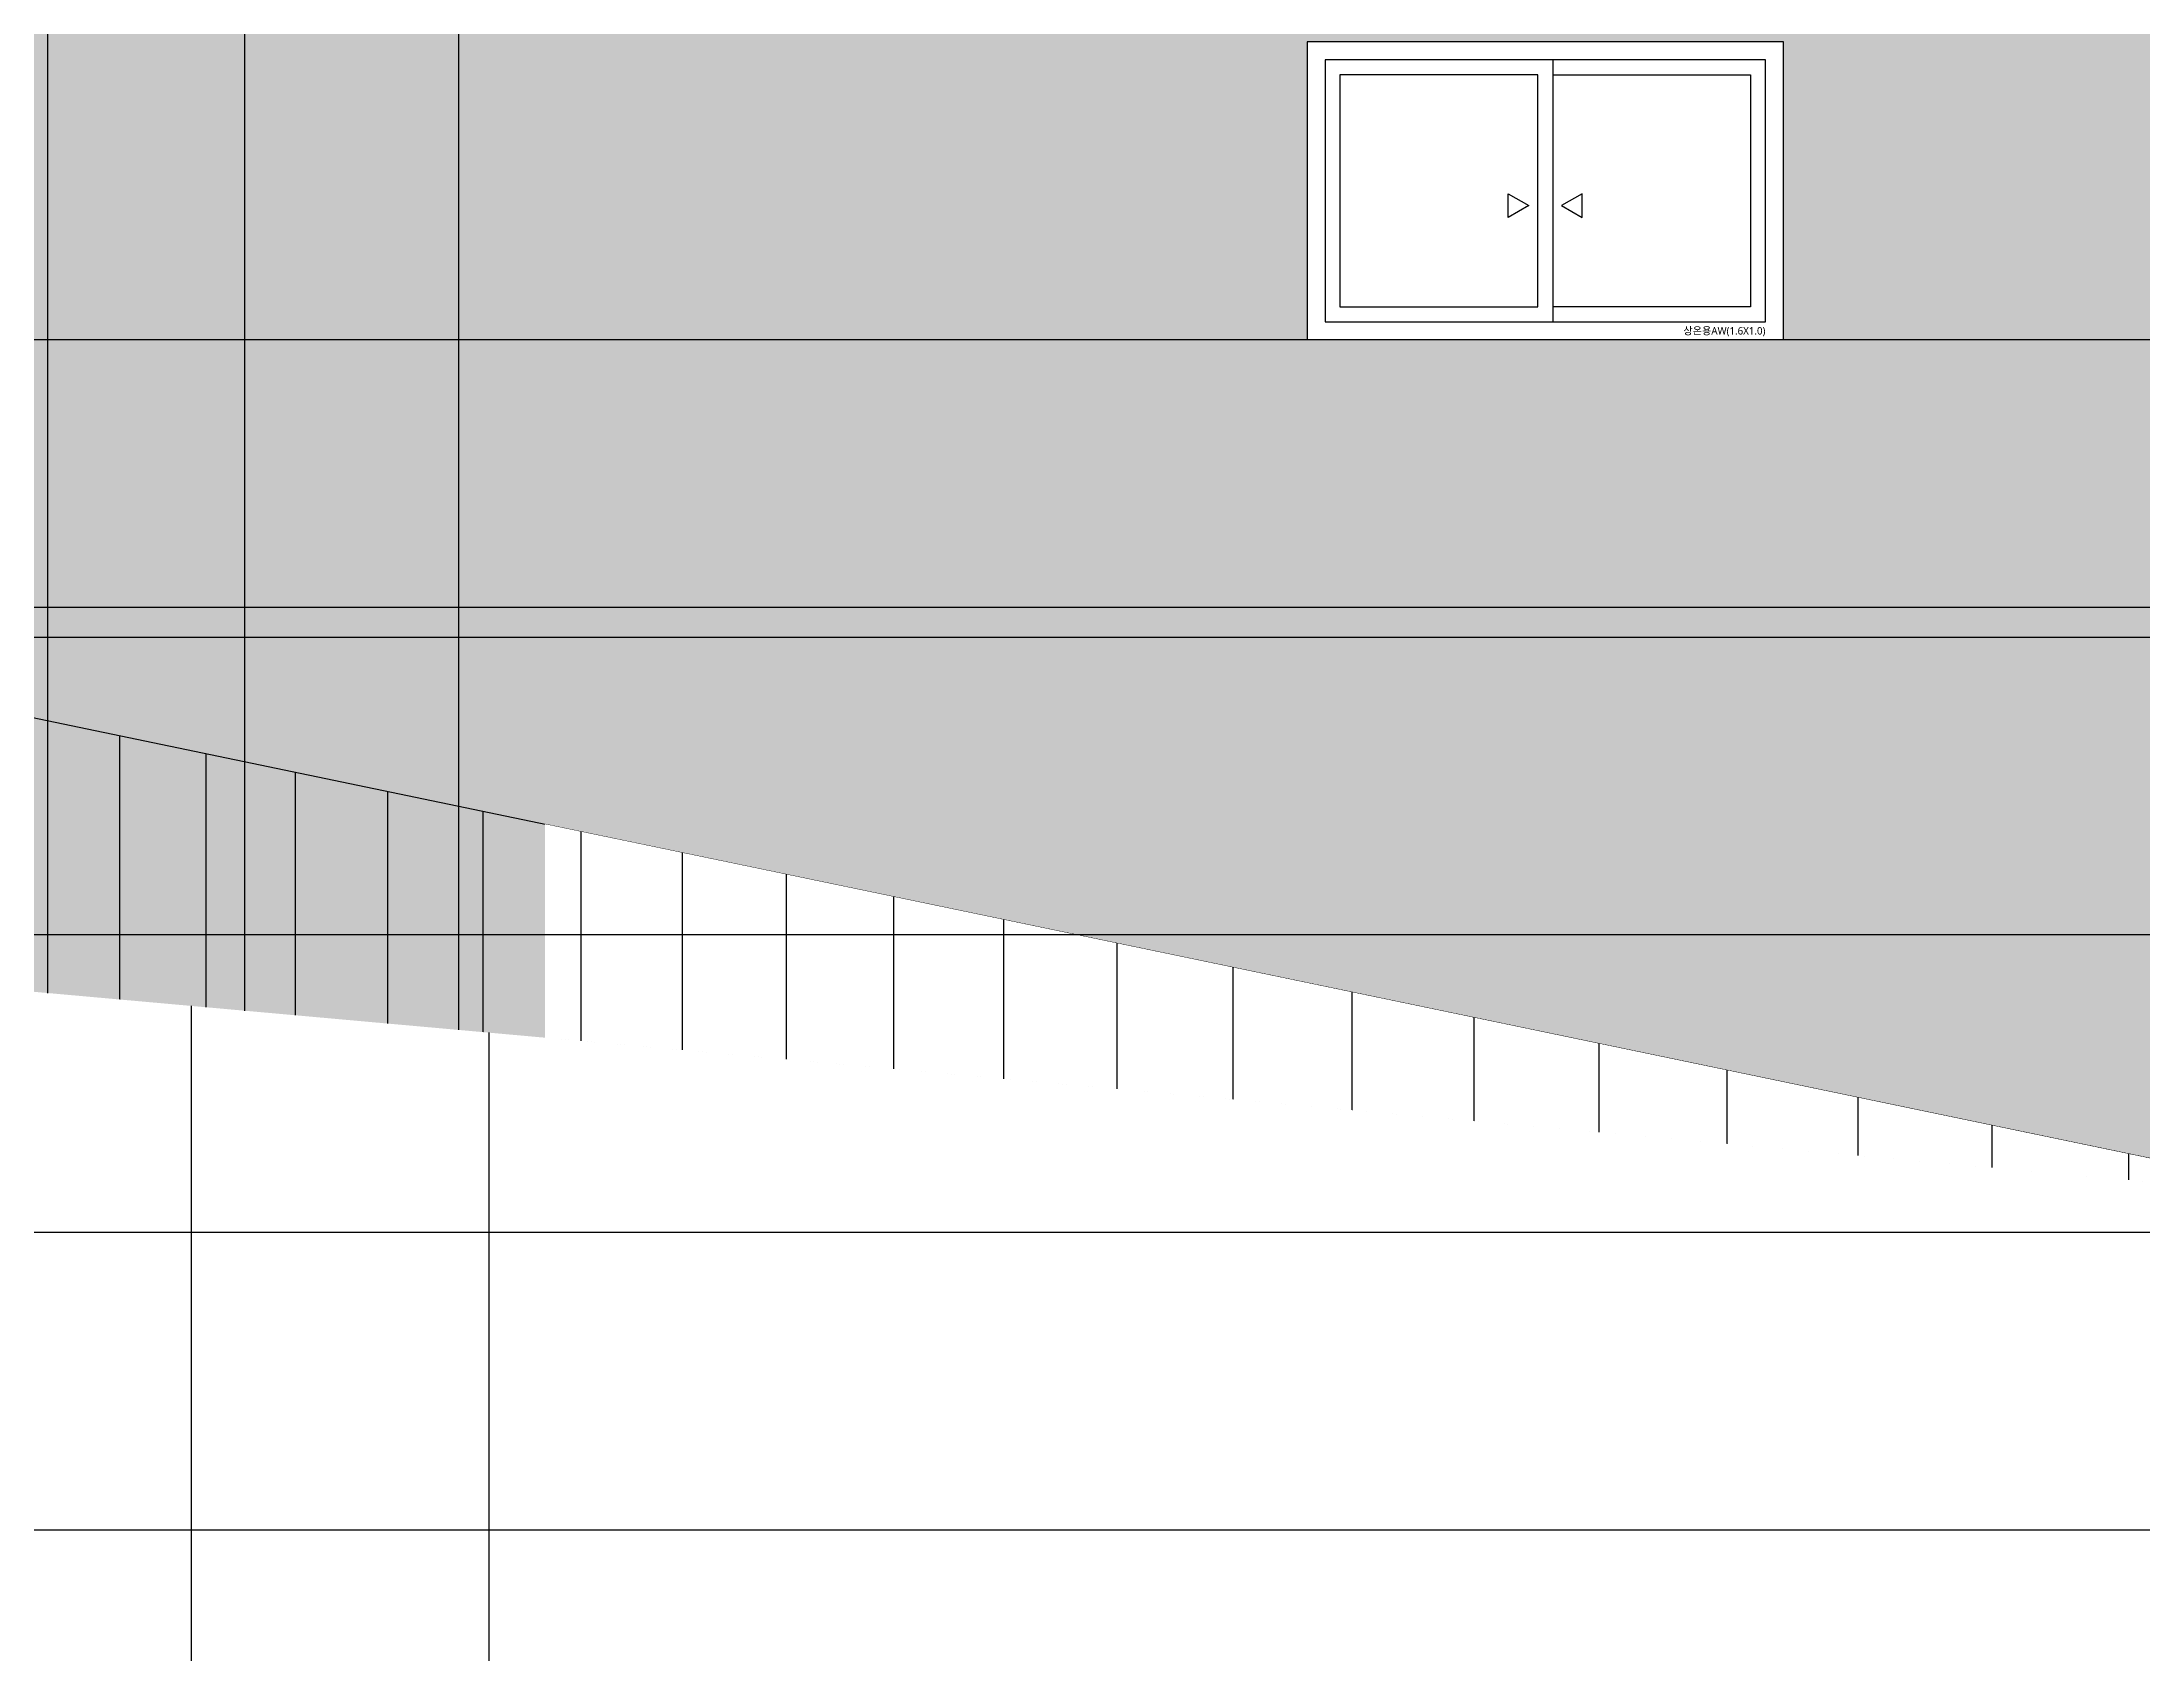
# Model space of a CAD drawing. Header units: millimetres. Extents: x 37653813 to 38677796, y 586285 to 874285.
# Drawn here: x 38237566 to 38244621, y 646920 to 652334 of the extents above; entities that cross this region are included whole.
import ezdxf

# ---------------------------------------------------------------- set-up
doc = ezdxf.new("R2010")
doc.units = ezdxf.units.MM
doc.header["$LTSCALE"] = 1000
doc.header["$MEASUREMENT"] = 0
doc.layers.get('0').update_dxf_attribs({"linetype": 'CONTINUOUS'})
doc.layers.get('Defpoints').update_dxf_attribs({"color": 161, "linetype": 'CONTINUOUS'})
for name, color, linetype in [('cen', 1, 'CONTINUOUS'), ('ELE-3', 7, 'CONTINUOUS'), ('ELE4', 4, 'CONTINUOUS'), ('HAT-251', 251, 'CONTINUOUS'), ('RAMP-ELE2', 4, 'CONTINUOUS'), ('WID', 4, 'CONTINUOUS'), ('WIN-G', 252, 'CONTINUOUS'), ('램프좌측면', 7, 'CONTINUOUS'), ('먹-적색 14', 14, 'CONTINUOUS'), ('먹-적색(가로선) 26', 26, 'CONTINUOUS')]:
    doc.layers.add(name, color=color, linetype=linetype)
doc.styles.add('나눔바른고딕', font='NanumBarunGothic.ttf')

# ---------------------------------------------------------------- blocks, each defined once
blk = doc.blocks.new('sdmklfsdfsdf')
at = {"layer": 'cen', "ltscale": 5}
blk.add_line((38172115.7, 786642.5), (38329335, 786642.5), dxfattribs=at)
blk = doc.blocks.new('1600x1000 AW')
at = {"ltscale": 1000}
blk.add_wipeout([(200, 0), (1800, 0), (1800, 1000), (200, 1000)], dxfattribs=at).dxf.layer = 'WID'
at = {"layer": 'WID', "ltscale": 1000}
blk.add_line((1025, 940), (1025, 60), dxfattribs=at)
for points in [[(200, 0), (1800, 0), (1800, 1000), (200, 1000)], [(260, 60), (1740, 60), (1740, 940), (260, 940)]]:
    blk.add_lwpolyline(points, close=True, dxfattribs=at)
at = {"layer": 'WIN-G'}
for points in [[(975, 890), (310, 890), (310, 110), (975, 110)], [(875.7, 490), (945, 450), (875.7, 410)], [(1124.3, 490), (1055, 450), (1124.3, 410)]]:
    blk.add_lwpolyline(points, close=True, dxfattribs=at)
blk.add_lwpolyline([(1025, 890), (1690, 890), (1690, 110), (1025, 110)], dxfattribs=at)
at = {"layer": 'Defpoints', "style": '나눔바른고딕'}
blk.add_text('상온용AW(1.6X1.0)', height=25, dxfattribs=at).set_placement((1464, 16.8))
blk = doc.blocks.new('램프 서측입면')
at = {"layer": 'HAT-251', "ltscale": 0.1}
h = blk.add_hatch(color=256, dxfattribs=at)
h.dxf.hatch_style = 1
h.paths.add_polyline_path([(17768.4, 11003.9), (19149.2, 10879.8), (19149.2, 18279.8), (17768.4, 18403.9)])
for p, q in [((18010, 11869.1), (18010, 10982.2)), ((18300, 11808.7), (18300, 10956.1)), ((18600, 11746.2), (18600, 10929.2)), ((18910, 11681.6), (18910, 10901.3)), ((19230, 11615), (19230, 10872.6))]:
    blk.add_line(p, q, dxfattribs=at)
at = {"layer": 'RAMP-ELE2', "ltscale": 0.1}
blk.add_line((14500, 12600), (25500, 10309.3), dxfattribs=at)
blk.add_wipeout([(19439.1, 11571.5), (19439.1, 10853.8), (25500, 10309.3)]).dxf.layer = 'ELE4'
at = {"layer": 'HAT-251', "ltscale": 0.1}
for p, q in [((19560, 11546.3), (19560, 10842.9)), ((19900, 11475.5), (19900, 10812.4)), ((20250, 11402.6), (20250, 10780.9)), ((20610, 11327.6), (20610, 10748.6)), ((20980, 11250.6), (20980, 10715.4)), ((21360, 11171.4), (21360, 10681.2)), ((21750, 11090.2), (21750, 10646.2)), ((22150, 11006.9), (22150, 10610.3)), ((22560, 10921.6), (22560, 10573.4)), ((22980, 10834.1), (22980, 10535.7)), ((23410, 10744.6), (23410, 10497.1)), ((23850, 10652.9), (23850, 10457.5)), ((24300, 10559.2), (24300, 10417.1)), ((24760, 10463.4), (24760, 10375.8))]:
    blk.add_line(p, q, dxfattribs=at)
blk.add_wipeout([(0, 10000), (0, 12600), (25500, 10309.3), (25500, 7709.3)]).dxf.layer = 'RAMP-ELE2'
at = {"layer": 'ELE-3', "ltscale": 1000}
for points in [[(17768.4, 11003.9), (17768.4, 18403.9)], [(18430.4, 10944.4), (18430.4, 18344.4)], [(19149.2, 10879.8), (19149.2, 18279.8)]]:
    blk.add_lwpolyline(points, dxfattribs=at)
at = {"layer": 'HAT-251', "ltscale": 0.1}
for p, q in [((18250, 10960.6), (18250, 8360.6)), ((19250, 10870.8), (19250, 8270.8))]:
    blk.add_line(p, q, dxfattribs=at)

msp = doc.modelspace()

# ---------------------------------------------------------------- hatches: boundary and pattern name
at = {"layer": '먹-적색 14', "ltscale": 0.1}
h = msp.add_hatch(dxfattribs=at)
h.set_pattern_fill('DOTS', color=256, scale=3000)
h.paths.add_polyline_path([(38263416.3, 691934.4), (38256416.3, 691934.4), (38256416.3, 691934.4), (38219816.3, 691934.4), (38219816.3, 639334.4), (38275566.3, 639334.4), (38275566.3, 691934.4)])

# ---------------------------------------------------------------- linework, layer by layer
at = {"layer": '먹-적색(가로선) 26', "ltscale": 0.1}
msp.add_lwpolyline([(38220716.3, 651334.4), (38275566.3, 651334.4)], dxfattribs=at)

# ---------------------------------------------------------------- next in the draw order: block references
at = {"layer": '먹-적색 14'}
msp.add_blockref('1600x1000 AW', (38241616.3, 651334.4), dxfattribs=at)

# ---------------------------------------------------------------- next in the draw order: block references
at = {"xscale": -1}
msp.add_blockref('sdmklfsdfsdf', (76523541.7, -136208.1), dxfattribs=at)

# ---------------------------------------------------------------- next in the draw order: block references
at = {"layer": '램프좌측면'}
msp.add_blockref('램프 서측입면', (38219816.3, 638134.4), dxfattribs=at)

# ---------------------------------------------------------------- next in the draw order: linework, layer by layer
at = {"layer": '먹-적색(가로선) 26', "ltscale": 0.1}
for points in [[(38220716.3, 650334.4), (38275566.3, 650334.4)], [(38220716.3, 649334.4), (38275566.3, 649334.4)], [(38220716.3, 648334.4), (38275566.3, 648334.4)], [(38220716.3, 647334.4), (38275566.3, 647334.4)]]:
    msp.add_lwpolyline(points, dxfattribs=at)

doc.saveas('drawing.dxf')
